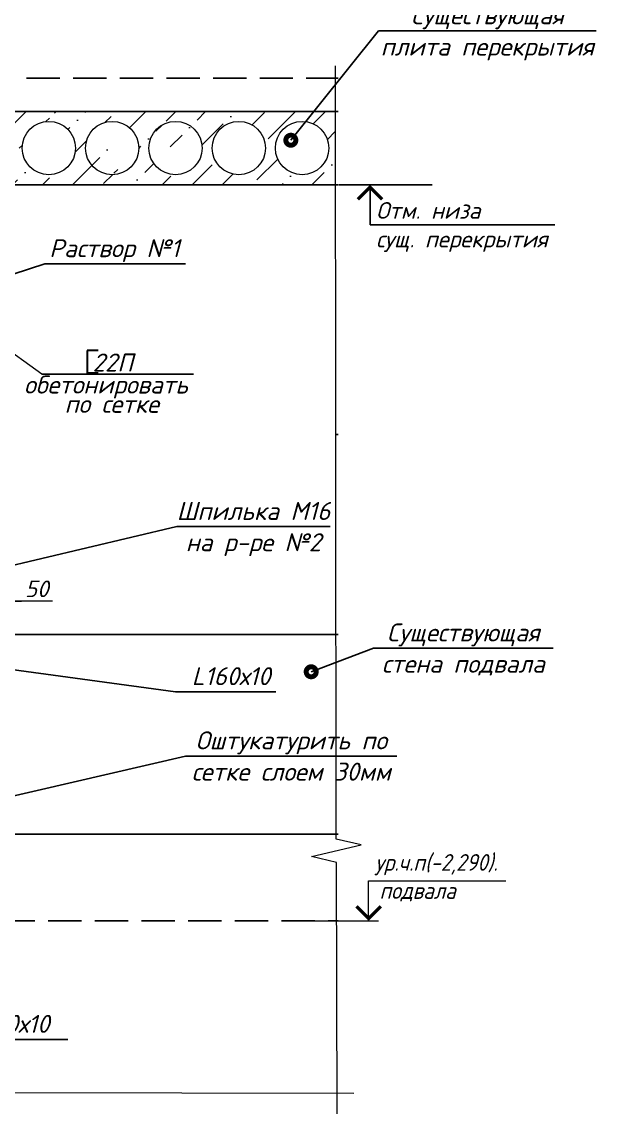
# Model space of a CAD drawing. Header units: millimetres. Extents: x 749182 to 2267578, y 70462 to 311449.
# Drawn here: x 2155387 to 2157110, y 188096 to 191384 of the extents above; entities that cross this region are included whole.
import ezdxf
from ezdxf.enums import TextEntityAlignment as Align

# ---------------------------------------------------------------- set-up
doc = ezdxf.new("R2010")
doc.units = ezdxf.units.MM
doc.linetypes.add('ГОСТ 2.303 4', pattern=[7, 5, -2, 0])
doc.layers.get('Defpoints').update_dxf_attribs({"color": 255})
for name, color, linetype, lineweight in [('1Стены', 252, 'Continuous', 25), ('монолит', 176, 'Continuous', 50), ('Размер', 7, 'Continuous', 13), ('размеры', 7, 'Continuous', 9), ('штрих', 8, 'Continuous', 5), ('штриховка кирпич', 42, 'Continuous', 5)]:
    doc.layers.add(name, color=color, linetype=linetype, lineweight=lineweight)
doc.layers.add('CS_UNPLOTTED', color=254, linetype='Continuous', plot=False)
doc.layers.add('Текст', color=7, linetype='Continuous')
doc.styles.add('GOST 2.304_new', font='isocpeur.ttf', dxfattribs={"width": 0.9, "oblique": 15})
doc.styles.add('М2', font='isocpeui.ttf')
doc.dimstyles.new('SPDS', dxfattribs={"dimscale": 25, "dimtxt": 2.5, "dimasz": 1.77, "dimexe": 1.25, "dimexo": 0.625, "dimtad": 1, "dimdec": 0, "dimrnd": 0.001, "dimtxsty": 'GOST 2.304_new', "dimblk": 'ARCHTICK', "dimcen": 2.5, "dimdle": 2, "dimclrt": 256, "dimazin": 2, "dimtfac": 0.75, "dimtdec": 0, "dimtmove": 1, "dimatfit": 3, "dimfxl": 0, "dimtolj": 1, "dimlwd": 9, "dimlwe": 9, "dimarcsym": 0})

# ---------------------------------------------------------------- blocks, each defined once
blk = doc.blocks.new('_ArchTick')
at = {"color": 0, "linetype": 'ByBlock', "const_width": 0.15}
blk.add_lwpolyline([(-0.5, -0.5), (0.5, 0.5)], dxfattribs=at)
blk = doc.blocks.new('*D1015')
at = {"layer": 'Defpoints', "color": 0, "lineweight": 20, "ltscale": 20, "transparency": 16777216}
for p in [(2155295.8, 189735.1), (2155345.8, 189735.1), (2155345.8, 189644.6)]:
    blk.add_point(p, dxfattribs=at)
at = {"layer": 'Размер', "color": 0, "lineweight": 9, "ltscale": 20, "transparency": 16777216}
for p, q in [((2155295.8, 189722.6), (2155295.8, 189619.6)), ((2155345.8, 189722.6), (2155345.8, 189619.6)), ((2155255.8, 189644.6), (2155385.8, 189644.6)), ((2155478.6, 189644.6), (2155345.8, 189644.6))]:
    blk.add_line(p, q, dxfattribs=at)
at = {"layer": 'Размер', "color": 0, "lineweight": 9, "ltscale": 20, "transparency": 16777216, "xscale": 35.4, "yscale": 35.4, "zscale": 35.4, "rotation": 180}
blk.add_blockref('_ArchTick', (2155295.8, 189644.6), dxfattribs=at)
at = {"layer": 'Размер', "color": 0, "lineweight": 9, "ltscale": 20, "transparency": 16777216, "xscale": 35.4, "yscale": 35.4, "zscale": 35.4}
blk.add_blockref('_ArchTick', (2155345.8, 189644.6), dxfattribs=at)
at = {"layer": 'Размер', "ltscale": 20, "transparency": 16777216, "insert": (2155431.1, 189682.1), "char_height": 50, "attachment_point": 5, "style": 'М2'}
blk.add_mtext('\\A1;50', dxfattribs=at)

msp = doc.modelspace()

# ---------------------------------------------------------------- hatches: boundary and pattern name
at = {"layer": 'штрих', "ltscale": 100}
h = msp.add_hatch(dxfattribs=at)
h.set_pattern_fill('ANSI36', color=256, scale=20)
h.set_pattern_definition([(45, (-39779055.16, -1247951.63), (33.67596045, 123.47852166), [158.75, -31.75, 0, -31.75])])
h.paths.add_polyline_path([(2155296.9296, 191086.0135), (2155296.9296, 191115.2649), (2155469.3878, 191115.2649), (2155469.3878, 191085.5392, 0.421649488), (2155387.3624, 191005.5649, 0.421649488), (2155469.3878, 190925.5905), (2155469.3878, 190895.2649), (2155296.9296, 190895.2649), (2155296.9296, 190926.0435, 0.419898171), (2155378.4791, 191006.0285, 0.419898171)])
h.paths.add_polyline_path([(2155484.0878, 191115.2649), (2156325.9917, 191115.2649), (2156326.3042, 190895.2649), (2155905.7885, 190895.2649), (2155905.7885, 190950.917, 0.190245944), (2155927.3624, 191005.5649, 1), (2155767.3624, 191005.5649, 0.680324986), (2155905.7885, 190950.917), (2155905.7885, 190895.2649), (2155484.0878, 190895.2649), (2155484.0878, 190927.3328, 0.353785905), (2155547.3624, 191005.5649, 0.353785905), (2155484.0878, 191083.797)])
h.paths.add_polyline_path([(2155737.3624, 191005.5649, -1), (2155577.3624, 191005.5649, -1)], flags=16)
h.paths.add_polyline_path([(2156117.3624, 191005.5649, -1), (2155957.3624, 191005.5649, -1)], flags=16)
h.paths.add_polyline_path([(2156307.3624, 191005.5649, -1), (2156147.3624, 191005.5649, -1)], flags=16)
h.paths.add_polyline_path([(2155590.2513, 190929.7811), (2155611.712, 191009.8733), (2155692.5759, 191009.8733), (2155671.1153, 190929.7811)], flags=16)
h.paths.add_polyline_path([(2156327.3544, 191115.2649), (2156335.8419, 191115.2649), (2156335.8419, 190895.2649), (2156327.6669, 190895.2649)])
h.paths.add_polyline_path([(2155767.7821, 191008.7784), (2155788.6879, 191086.7996), (2155904.8129, 191086.7996), (2155883.9071, 191008.7784)])
h.paths.add_polyline_path([(2155218.4791, 191006.0285, 0.355497244), (2155282.2296, 190927.6962), (2155282.2296, 190895.2649), (2155158.5857, 190895.2649), (2155143.5857, 190910.2649), (2155143.5857, 190975.2649), (2155158.5857, 190990.2649), (2155158.5857, 191115.2649), (2155282.2296, 191115.2649), (2155282.2296, 191084.3608, 0.355497244), (2155218.4791, 191006.0285)])

# ---------------------------------------------------------------- linework, layer by layer
at = {"layer": '1Стены', "color": 6, "linetype": 'ГОСТ 2.303 4', "ltscale": 20}
for p, q in [((2153440.033, 191215.2649), (2156335.8419, 191215.2649)), ((2155185.7885, 188685.1243), (2156329.6857, 188685.1243)), ((2156331.0484, 188685.1243), (2156335.8419, 188685.1243))]:
    msp.add_line(p, q, dxfattribs=at)
at = {"layer": 'CS_UNPLOTTED', "ltscale": 100}
for p, q in [((2155155.7885, 189545.1145), (2156327.6824, 189545.1145)), ((2156329.0451, 189545.1145), (2156335.8419, 189545.1145)), ((2155155.7885, 188945.1145), (2156328.5349, 188945.1145)), ((2156329.8976, 188945.1145), (2156335.8419, 188945.1145))]:
    msp.add_line(p, q, dxfattribs=at)
at = {"layer": 'монолит', "lineweight": 25, "ltscale": 100}
for p, q in [((2153444.4061, 191115.2649), (2156325.9917, 191115.2649)), ((2156327.3544, 191115.2649), (2156335.8419, 191115.2649)), ((2153444.0935, 190895.2649), (2156326.3042, 190895.2649)), ((2156327.6669, 190895.2649), (2156335.8419, 190895.2649)), ((2156328.1927, 190145.1145), (2156335.8419, 190145.1145))]:
    msp.add_line(p, q, dxfattribs=at)
at = {"layer": 'Размер', "linetype": 'Continuous', "ltscale": 20}
for p, q in [((2156426.7973, 188685.1243), (2156426.7973, 188805.1243)), ((2156426.7973, 188805.1243), (2156839.0344, 188805.1243)), ((2156217.3749, 188685.1243), (2156456.7973, 188685.1243))]:
    msp.add_line(p, q, dxfattribs=at)
at = {"layer": 'Размер', "linetype": 'Continuous', "ltscale": 20, "const_width": 10}
msp.add_lwpolyline([(2156390.3328, 188728.6598), (2156426.7973, 188692.1954), (2156463.2618, 188728.6598)], dxfattribs=at)
at = {"layer": 'размеры', "ltscale": 20}
msp.add_line((2155446.4681, 190326.3453), (2155300.2299, 190431.6394), dxfattribs=at)
at = {"layer": 'Текст', "ltscale": 20}
for p, q in [((2156193.5431, 191029.0612), (2156456.624, 191357.2146)), ((2156456.624, 191357.2146), (2157109.544, 191357.2146)), ((2155301.756, 190608.4895), (2155455.0463, 190657.9342)), ((2155455.0463, 190657.9342), (2155877.6278, 190657.9342)), ((2155446.4681, 190326.3453), (2155901.8528, 190326.3453)), ((2155301.6439, 189738.7986), (2155851.3926, 189868.9072)), ((2155851.3926, 189868.9072), (2156311.1276, 189868.9072)), ((2156254.6671, 189433.024), (2156441.1794, 189504.19)), ((2156441.1794, 189504.19), (2156981.1044, 189504.19)), ((2155286.8118, 189448.7952), (2155847.575, 189372.865)), ((2155847.575, 189372.865), (2156148.145, 189372.865)), ((2155155.7885, 189012.2766), (2155877.8995, 189180.121)), ((2155877.8995, 189180.121), (2156511.3795, 189180.121)), ((2155184.5445, 188328.9084), (2155524.8295, 188328.9084))]:
    msp.add_line(p, q, dxfattribs=at)
at = {"layer": 'Текст', "linetype": 'Continuous', "ltscale": 10}
for p, q in [((2156337.2046, 190895.2649), (2156617.4702, 190895.2649)), ((2156431.3359, 190895.2649), (2156431.3359, 190775.2649)), ((2156431.3359, 190775.2649), (2156985.8616, 190775.2649))]:
    msp.add_line(p, q, dxfattribs=at)
at = {"layer": 'Текст', "lineweight": 30, "ltscale": 10}
for p, q in [((2155615.3626, 190397.3201), (2155582.1419, 190397.3201)), ((2155582.1419, 190397.3201), (2155582.1419, 190329.5571)), ((2155615.3626, 190329.5571), (2155582.1419, 190329.5571))]:
    msp.add_line(p, q, dxfattribs=at)
at = {"layer": 'Текст', "ltscale": 20, "const_width": 30}
for points in [[(2156201.0431, 191029.0612, 1), (2156186.0431, 191029.0612, 1)], [(2156262.1671, 189433.024, 1), (2156247.1671, 189433.024, 1)]]:
    msp.add_lwpolyline(points, format="xyb", close=True, dxfattribs=at)
at = {"layer": 'Текст', "linetype": 'Continuous', "ltscale": 10, "const_width": 10}
msp.add_lwpolyline([(2156467.8004, 190851.7294), (2156431.3359, 190888.1938), (2156394.8714, 190851.7294)], dxfattribs=at)
at = {"layer": 'штрих', "ltscale": 100}
for centre in [(2155467.3624, 191005.5649), (2155657.3624, 191005.5649), (2155847.3624, 191005.5649), (2156037.3624, 191005.5649), (2156227.3624, 191005.5649)]:
    msp.add_circle(centre, 80, dxfattribs=at)
at = {"layer": 'штриховка кирпич', "linetype": 'Continuous', "ltscale": 20}
for points in [[(2156332.8954, 188105.3961), (2156330.1366, 188860.7195), (2156255.1118, 188878.1129), (2156405.0619, 188913.326), (2156330.0371, 188930.7194), (2156327.2782, 191252.6484)], [(2153335.6422, 188173.1367), (2154763.5852, 188170.9885), (2154781.1917, 188245.9636), (2154815.9786, 188095.914), (2154833.5851, 188170.8891), (2156382.832, 188168.1302)]]:
    msp.add_lwpolyline(points, dxfattribs=at)

# ---------------------------------------------------------------- texts
at = {"layer": 'Размер', "linetype": 'Continuous', "ltscale": 20, "style": 'GOST 2.304_new', "oblique": 15, "width": 0.9}
for s, p in [('ур.ч.п(-2,290).', (2156446.4775, 188885.6415)), ('подвала', (2156459.6771, 188801.2125))]:
    msp.add_text(s, height=50, dxfattribs=at).set_placement(p, align=Align.TOP_LEFT)
at = {"layer": 'Текст', "ltscale": 20, "style": 'М2'}
for s, p in [('Существующая', (2156783.084, 191377.2146)), ('Раствор №1', (2155664.1628, 190677.9342)), ('Шпилька М16', (2156081.2601, 189888.9072)), ('Существующая', (2156711.1419, 189524.19)), ('L160х10', (2156014.2625, 189392.865)), ('Оштукатурить по', (2156194.6395, 189200.121)), ('L160х10', (2155351.232, 188348.9084))]:
    msp.add_text(s, height=54, dxfattribs=at).set_placement(p, align=Align.CENTER)
for s, p in [('плита перекрытия', (2156783.084, 191337.2146)), ('на р-ре №2', (2156081.2601, 189848.9072)), ('стена подвала', (2156711.1419, 189484.19)), ('сетке слоем 30мм', (2156194.6395, 189160.121))]:
    msp.add_text(s, height=54, dxfattribs=at).set_placement(p, align=Align.TOP_CENTER)
at = {"layer": 'Текст', "linetype": 'Continuous', "ltscale": 10, "style": 'М2'}
msp.add_text('Отм. низа', height=50, dxfattribs=at).set_placement((2156449.3359, 190793.2649))
msp.add_text('сущ. перекрытия', height=50, dxfattribs=at).set_placement((2156449.3359, 190757.2649), align=Align.TOP_LEFT)
at = {"layer": 'Текст', "ltscale": 10, "style": 'М2'}
for s, p in [('22П', (2155659.5334, 190334.5993)), ('обетонировать ', (2155656.0438, 190268.3939)), ('по сетке', (2155656.0438, 190210.4356))]:
    msp.add_text(s, height=54, dxfattribs=at).set_placement(p, align=Align.CENTER)

# ---------------------------------------------------------------- dimensions: what is measured, and where the dimension line sits
at = {"layer": 'Размер', "ltscale": 20}
dim = msp.add_linear_dim(base=(2155345.7885, 189644.6265), p1=(2155295.7885, 189735.1145), p2=(2155345.7885, 189735.1145), dimstyle='SPDS', override={"dimscale": 20, "dimtxsty": 'М2', "dimfxl": 1.25, "dimtfill": 0, "dimarcsym": 1}, dxfattribs=at)
dim.commit()
dim.dimension.update_dxf_attribs({"geometry": '*D1015', "text_midpoint": (2155431.1018, 189644.6265), "dimtype": 160})

doc.saveas('drawing.dxf')
